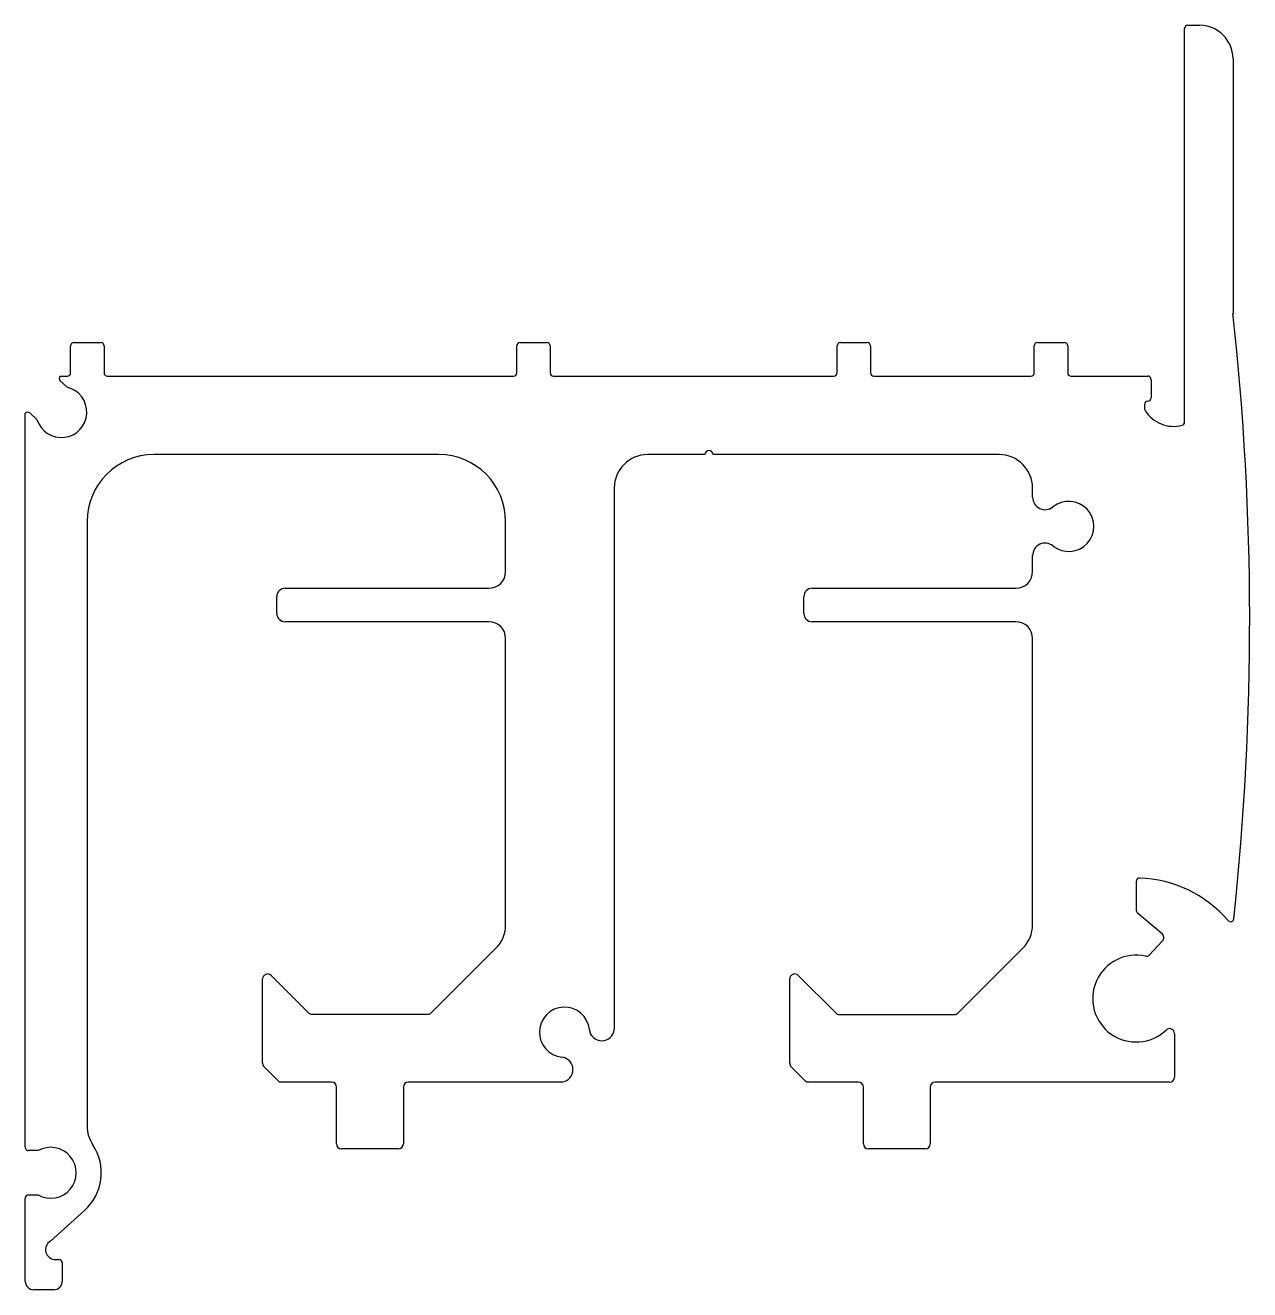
# Model space of a CAD drawing. Extents: x 890.5 to 963.7, y 639.6 to 715.3.
import ezdxf

# ---------------------------------------------------------------- set-up
doc = ezdxf.new("R2010")
doc.units = 0
doc.layers.get('0').update_dxf_attribs({"linetype": 'CONTINUOUS'})

msp = doc.modelspace()

# ---------------------------------------------------------------- linework, layer by layer
for p, q in [((959.853, 691.519), (959.853, 715.071)), ((960.053, 715.271), (960.749, 715.271)), ((962.749, 713.271), (962.749, 698.022)), ((893.174, 694.471), (893.174, 696.071)), ((893.374, 696.271), (894.974, 696.271)), ((895.174, 696.071), (895.174, 694.471)), ((919.874, 694.471), (919.874, 696.071)), ((920.074, 696.271), (921.674, 696.271)), ((921.874, 696.071), (921.874, 694.471)), ((939.053, 694.471), (939.053, 696.071)), ((939.253, 696.271), (940.853, 696.271)), ((941.053, 696.071), (941.053, 694.471)), ((950.853, 694.471), (950.853, 696.071)), ((951.053, 696.271), (952.653, 696.271)), ((952.853, 696.071), (952.853, 694.471)), ((892.54, 694.271), (892.974, 694.271)), ((895.374, 694.271), (919.674, 694.271)), ((922.074, 694.271), (938.853, 694.271)), ((941.253, 694.271), (950.653, 694.271)), ((953.053, 694.271), (957.653, 694.271)), ((892.966, 693.6), (892.549, 693.989)), ((957.853, 694.071), (957.853, 692.971)), ((890.46, 648.096), (890.46, 692.041)), ((890.742, 692.05), (891.159, 691.662)), ((957.453, 692.571), (957.453, 692.326)), ((915.213, 689.567), (898.164, 689.567)), ((931.133, 689.567), (927.713, 689.567)), ((948.752, 689.567), (931.633, 689.567)), ((925.713, 687.567), (925.713, 655.144)), ((950.752, 687.021), (950.752, 687.567)), ((894.164, 685.567), (894.164, 649.362)), ((919.213, 682.565), (919.213, 685.567)), ((950.752, 682.565), (950.752, 683.521)), ((906.013, 681.565), (918.213, 681.565)), ((937.562, 681.565), (949.752, 681.565)), ((905.513, 680.065), (905.513, 681.065)), ((937.062, 680.065), (937.062, 681.065)), ((918.213, 679.565), (906.013, 679.565)), ((949.752, 679.565), (937.562, 679.565)), ((919.213, 661.429), (919.213, 678.565)), ((950.752, 661.429), (950.752, 678.565)), ((956.949, 664.014), (956.949, 662.309)), ((957.019, 662.157), (958.501, 660.888)), ((958.526, 660.456), (957.723, 659.595)), ((914.762, 656.149), (918.627, 660.015)), ((946.291, 656.139), (950.167, 660.015)), ((904.665, 653.127), (904.665, 658.175)), ((905.177, 658.388), (907.416, 656.149)), ((936.214, 653.127), (936.214, 658.175)), ((936.726, 658.388), (938.975, 656.139)), ((907.628, 656.061), (914.549, 656.061)), ((939.187, 656.051), (946.079, 656.051)), ((959.249, 654.902), (959.249, 652.302)), ((905.577, 652.09), (904.753, 652.914)), ((937.126, 652.09), (936.302, 652.914)), ((908.789, 652.002), (905.789, 652.002)), ((922.572, 652.002), (913.389, 652.002)), ((940.328, 652.002), (937.338, 652.002)), ((950.752, 652.002), (944.928, 652.002)), ((958.949, 652.002), (950.752, 652.002)), ((909.089, 648.302), (909.089, 651.702)), ((913.089, 651.702), (913.089, 648.302)), ((940.628, 648.302), (940.628, 651.702)), ((944.628, 651.702), (944.628, 648.302)), ((912.789, 648.002), (909.389, 648.002)), ((944.328, 648.002), (940.928, 648.002)), ((891.23, 647.896), (890.66, 647.896)), ((890.46, 640.071), (890.46, 645.046)), ((890.66, 645.246), (891.23, 645.246)), ((894.007, 644.322), (891.965, 642.486)), ((892.274, 641.371), (892.474, 641.371)), ((892.674, 641.171), (892.674, 640.071)), ((892.174, 639.571), (890.96, 639.571))]:
    msp.add_line(p, q)
for centre, radius, start, end in [((960.053, 715.071), 0.2, 90, 180), ((960.749, 713.271), 2, 0, 90), ((794.623, 679.658), 169.125, 353.9317, 6.23372), ((893.374, 696.071), 0.2, 90, 180), ((894.974, 696.071), 0.2, 0, 90), ((920.074, 696.071), 0.2, 90, 180), ((921.674, 696.071), 0.2, 0, 90), ((939.253, 696.071), 0.2, 90, 180), ((940.853, 696.071), 0.2, 360, 90), ((951.053, 696.071), 0.2, 90, 180), ((952.653, 696.071), 0.2, 360, 90), ((892.686, 694.135), 0.2, 137.00745, 227.00723), ((892.974, 694.471), 0.2, 270, 360), ((895.374, 694.471), 0.2, 180, 270), ((919.674, 694.471), 0.2, 270, 0), ((922.074, 694.471), 0.2, 180, 270), ((938.853, 694.471), 0.2, 270, 0), ((941.253, 694.471), 0.2, 180, 270), ((950.653, 694.471), 0.2, 270, 0), ((953.053, 694.471), 0.2, 180, 270), ((957.653, 694.071), 0.2, 360, 90), ((892.615, 692.116), 1.525, 197.33277, 76.68163), ((957.653, 692.571), 0.2, 90, 180), ((957.653, 692.971), 0.2, 270, 0), ((890.606, 691.904), 0.2, 47.00722, 137.00722), ((957.653, 692.326), 0.2, 180, 211.23288), ((959.193, 693.259), 2, 211.23288, 284.83547), ((959.653, 691.519), 0.2, 284.83547, 0), ((931.383, 689.567), 0.25, 0, 180), ((898.164, 685.567), 4, 90, 180), ((915.213, 685.567), 4, 360, 90), ((927.713, 687.567), 2, 90, 180), ((948.752, 687.567), 2, 360, 90), ((951.502, 687.021), 0.75, 180, 308.94244), ((952.917, 685.271), 1.5, 231.05756, 128.94244), ((951.502, 683.521), 0.75, 51.05756, 180), ((918.213, 682.565), 1, 270, 0), ((949.752, 682.565), 1, 270, 0), ((906.013, 681.065), 0.5, 90, 180), ((937.562, 681.065), 0.5, 90, 180), ((906.013, 680.065), 0.5, 180, 270), ((937.562, 680.065), 0.5, 180, 270), ((918.213, 678.565), 1, 0, 90), ((949.752, 678.565), 1, 360, 90), ((957.149, 664.014), 0.2, 88.36623, 180), ((956.949, 657.002), 7.215, 40.31982, 88.36623), ((957.149, 662.309), 0.2, 180, 229.44043), ((962.602, 661.8), 0.2, 220.31982, 353.9317), ((917.213, 661.429), 2, 315, 0), ((948.752, 661.429), 2, 315, 0), ((958.306, 660.66), 0.3, 317, 49.44043), ((956.949, 657.002), 2.6, 77.04397, 313.60282), ((957.576, 659.731), 0.2, 257.04397, 317), ((904.965, 658.175), 0.3, 45.00001, 180), ((936.514, 658.175), 0.3, 45.00003, 180), ((922.73, 654.986), 1.5, 6.05756, 263.94244), ((907.628, 656.361), 0.3, 225.00001, 270), ((914.549, 656.361), 0.3, 270, 315), ((939.187, 656.351), 0.3, 225.00003, 270), ((946.079, 656.351), 0.3, 270, 315), ((924.967, 655.223), 0.75, 186.05756, 353.94244), ((958.949, 654.902), 0.3, 0, 133.60282), ((922.492, 652.748), 0.75, 276.05756, 83.94244), ((904.965, 653.127), 0.3, 180, 225), ((936.514, 653.127), 0.3, 180, 225), ((905.789, 652.302), 0.3, 225, 270), ((908.789, 651.702), 0.3, 0, 90), ((913.389, 651.702), 0.3, 90, 180), ((937.338, 652.302), 0.3, 225, 270), ((940.328, 651.702), 0.3, 0, 90), ((944.928, 651.702), 0.3, 90, 180), ((958.949, 652.302), 0.3, 270, 0), ((896.164, 649.362), 2, 180, 213.72802), ((890.66, 648.096), 0.2, 180, 270), ((891.985, 646.571), 1.525, 240.32555, 119.67441), ((891.985, 646.571), 3.025, 311.95982, 33.72802), ((909.389, 648.302), 0.3, 180, 270), ((912.789, 648.302), 0.3, 270, 360), ((940.928, 648.302), 0.3, 180, 270), ((944.328, 648.302), 0.3, 270, 360), ((890.66, 645.046), 0.2, 90, 180), ((892.274, 641.971), 0.6, 120.96625, 270), ((892.474, 641.171), 0.2, 0, 90), ((890.96, 640.071), 0.5, 180, 270), ((892.174, 640.071), 0.5, 270, 0)]:
    msp.add_arc(centre, radius, start, end)

doc.saveas('drawing.dxf')
